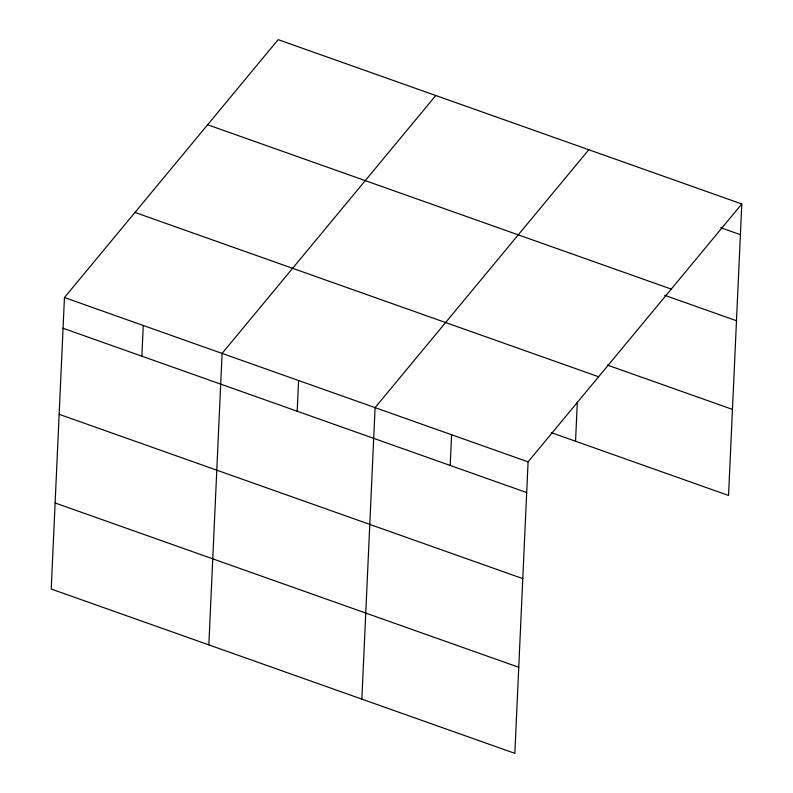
<?xml version="1.0" encoding="UTF-8"?>
<svg xmlns="http://www.w3.org/2000/svg" width="793" height="793" viewBox="0 0 793 793"><rect width="100%" height="100%" fill="white"/><g stroke="black" fill="none" stroke-linecap="round" stroke-linejoin="round"><path stroke-width="1.19" d="M64.451 297.544L51.208 589.03L514.845 753.35L528.088 461.863L741.792 203.97L278.155 39.65L64.451 297.544L528.088 461.863M141.868 356.186L143.265 325.477M208.846 644.897L222.09 353.41L435.783 95.517M297.187 411.23L298.584 380.521M361.846 699.129L375.089 407.632L588.783 149.748M450.196 465.451L451.584 434.752M575.549 441.235L577.334 401.892M741.792 203.97L728.549 495.456L551.214 432.611M720.688 227.69L740.394 234.678M207.627 124.759L671.265 289.078M664.623 295.264L736.489 320.739M607.279 365.038L732.454 409.396M134.969 212.435L598.606 376.754M63.053 328.252L526.691 492.572M59.148 414.303L522.785 578.622M55.123 502.97L518.761 667.29"/></g></svg>
